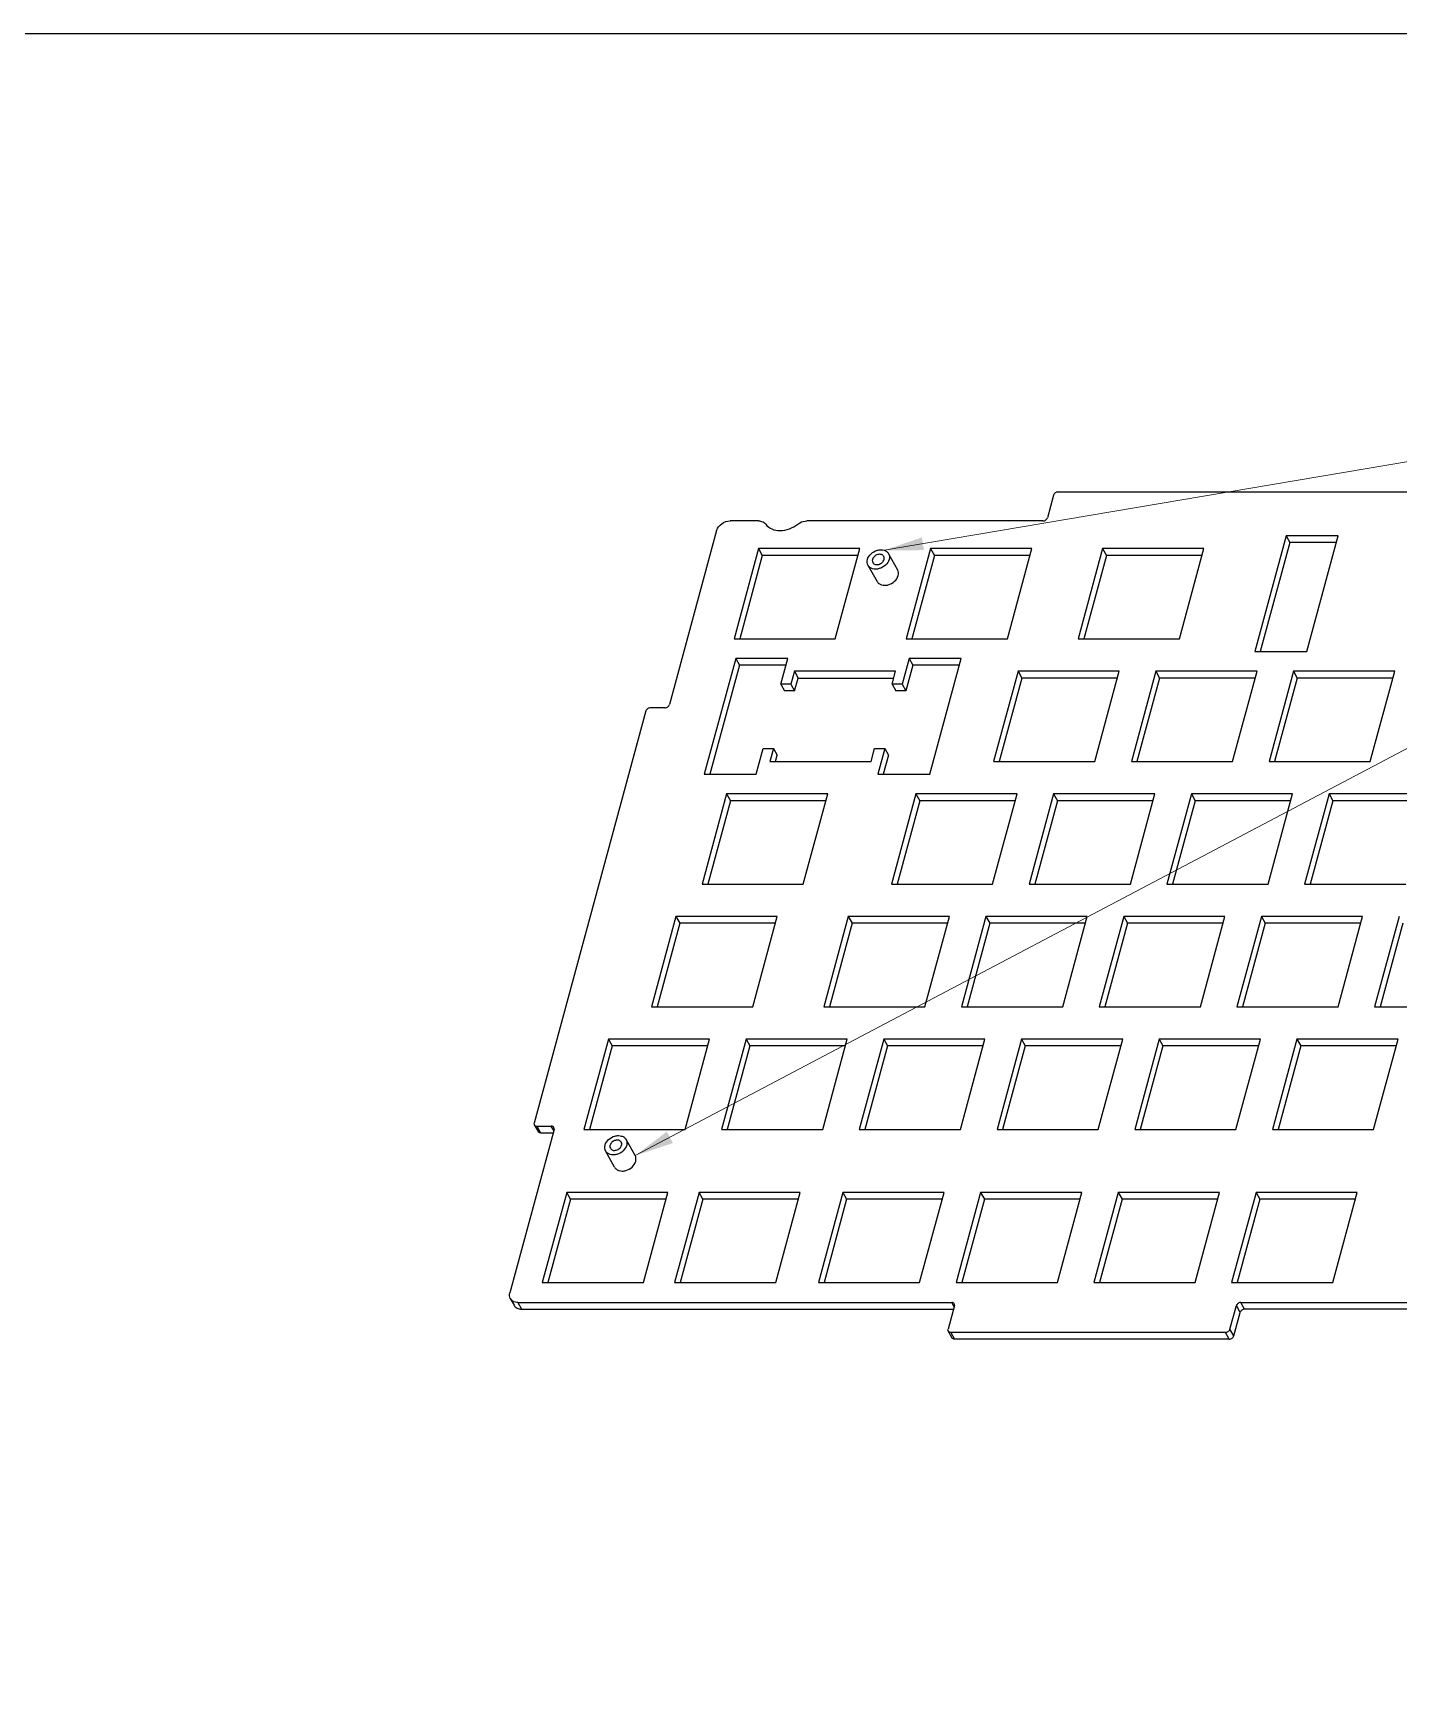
# Model space of a CAD drawing. Header units: millimetres. Extents: x 2158 to 4802, y -120 to 609.
# Drawn here: x 4153.1 to 4327, y 396.5 to 609 of the extents above; entities that cross this region are included whole.
import ezdxf

# ---------------------------------------------------------------- set-up
doc = ezdxf.new("R2010")
doc.units = ezdxf.units.MM
doc.header["$LTSCALE"] = 30.734
doc.layers.get('0').update_dxf_attribs({"linetype": 'CONTINUOUS'})
doc.layers.add('dim', color=82, linetype='CONTINUOUS', lineweight=9)
doc.styles.get("Standard").update_dxf_attribs({"font": 'txt', "width": 0.85})
doc.dimstyles.new('YanXiu', dxfattribs={"dimscale": 2.5, "dimtxt": 3, "dimasz": 2, "dimexe": 0.66, "dimexo": 0.66, "dimgap": 0.66, "dimtad": 0, "dimdsep": 46, "dimtxsty": 'STANDARD', "dimcen": 0, "dimclrd": 3, "dimclre": 6, "dimclrt": 3, "dimazin": 2, "dimtm": 1e-09, "dimtfac": 1, "dimtofl": 0, "dimtmove": 0, "dimatfit": 3, "dimfxl": 1, "dimlwd": 5, "dimlwe": 5, "dimarcsym": 0})

msp = doc.modelspace()

# ---------------------------------------------------------------- linework, layer by layer
at = {"color": 7, "linetype": 'Continuous'}
for p, q in [((4283.62516, 550.61263), (4352.02776, 550.61263)), ((4283.05326, 550.2025), (4282.27367, 547.33158)), ((4245.45436, 546.92145), (4241.85128, 546.92145)), ((4281.70176, 546.92145), (4251.63278, 546.92145)), ((4240.13558, 545.69105), (4234.11666, 523.526)), ((4312.69709, 545.02799), (4308.68773, 530.26327)), ((4313.17623, 544.17001), (4309.39985, 530.26327)), ((4312.69709, 545.02799), (4313.17623, 544.17001)), ((4319.32873, 545.02799), (4312.69709, 545.02799)), ((4319.09575, 544.17001), (4313.17623, 544.17001)), ((4315.31937, 530.26327), (4319.32873, 545.02799)), ((4245.47469, 543.38747), (4242.35629, 531.90379)), ((4245.95382, 542.52949), (4243.06842, 531.90379)), ((4245.47469, 543.38747), (4245.95382, 542.52949)), ((4258.36954, 543.38747), (4245.47469, 543.38747)), ((4258.13655, 542.52949), (4245.95382, 542.52949)), ((4255.25115, 531.90379), (4258.36954, 543.38747)), ((4262.03512, 542.73985), (4263.18505, 540.68069)), ((4267.39594, 543.38747), (4264.27755, 531.90379)), ((4267.87507, 542.52949), (4264.98967, 531.90379)), ((4267.39594, 543.38747), (4267.87507, 542.52949)), ((4280.29079, 543.38747), (4267.39594, 543.38747)), ((4280.05781, 542.52949), (4267.87507, 542.52949)), ((4277.1724, 531.90379), (4280.29079, 543.38747)), ((4289.31719, 543.38747), (4286.1988, 531.90379)), ((4289.79633, 542.52949), (4286.91092, 531.90379)), ((4289.31719, 543.38747), (4289.79633, 542.52949)), ((4302.21204, 543.38747), (4289.31719, 543.38747)), ((4301.97906, 542.52949), (4289.79633, 542.52949)), ((4299.09365, 531.90379), (4302.21204, 543.38747)), ((4259.41587, 541.27713), (4260.56581, 539.21798)), ((4242.35629, 531.90379), (4255.25115, 531.90379)), ((4264.27755, 531.90379), (4277.1724, 531.90379)), ((4286.1988, 531.90379), (4299.09365, 531.90379)), ((4242.56115, 529.40199), (4238.55179, 514.63726)), ((4242.56115, 529.40199), (4243.04029, 528.54401)), ((4249.19279, 529.40199), (4242.56115, 529.40199)), ((4248.30182, 526.12094), (4249.19279, 529.40199)), ((4264.66661, 529.40199), (4263.77564, 526.12094)), ((4264.66661, 529.40199), (4265.14575, 528.54401)), ((4271.29825, 529.40199), (4264.66661, 529.40199)), ((4267.28889, 514.63726), (4271.29825, 529.40199)), ((4308.68773, 530.26327), (4315.31937, 530.26327)), ((4243.04029, 528.54401), (4239.26391, 514.63726)), ((4248.9598, 528.54401), (4243.04029, 528.54401)), ((4250.03679, 527.76147), (4249.5913, 526.12094)), ((4250.03679, 527.76147), (4250.51593, 526.90349)), ((4262.93164, 527.76147), (4250.03679, 527.76147)), ((4262.48616, 526.12094), (4262.93164, 527.76147)), ((4265.14575, 528.54401), (4264.25478, 525.26296)), ((4271.06527, 528.54401), (4265.14575, 528.54401)), ((4278.54363, 527.76147), (4275.42523, 516.27779)), ((4278.54363, 527.76147), (4279.02276, 526.90349)), ((4291.43848, 527.76147), (4278.54363, 527.76147)), ((4288.32009, 516.27779), (4291.43848, 527.76147)), ((4296.08984, 527.76147), (4292.97145, 516.27779)), ((4296.08984, 527.76147), (4296.56898, 526.90349)), ((4308.98469, 527.76147), (4296.08984, 527.76147)), ((4305.8663, 516.27779), (4308.98469, 527.76147)), ((4313.63605, 527.76147), (4310.51766, 516.27779)), ((4313.63605, 527.76147), (4314.11519, 526.90349)), ((4326.5309, 527.76147), (4313.63605, 527.76147)), ((4323.41251, 516.27779), (4326.5309, 527.76147)), ((4248.30182, 526.12094), (4248.78096, 525.26296)), ((4249.5913, 526.12094), (4248.30182, 526.12094)), ((4250.07044, 525.26296), (4248.78096, 525.26296)), ((4249.5913, 526.12094), (4250.07044, 525.26296)), ((4250.07044, 525.26296), (4250.51593, 526.90349)), ((4250.51593, 526.90349), (4262.69866, 526.90349)), ((4262.48616, 526.12094), (4262.9653, 525.26296)), ((4263.77564, 526.12094), (4262.48616, 526.12094)), ((4264.25478, 525.26296), (4262.9653, 525.26296)), ((4263.77564, 526.12094), (4264.25478, 525.26296)), ((4279.02276, 526.90349), (4276.13736, 516.27779)), ((4291.2055, 526.90349), (4279.02276, 526.90349)), ((4296.56898, 526.90349), (4293.68357, 516.27779)), ((4308.75171, 526.90349), (4296.56898, 526.90349)), ((4314.11519, 526.90349), (4311.22978, 516.27779)), ((4326.29792, 526.90349), (4314.11519, 526.90349)), ((4233.54476, 523.11587), (4231.70263, 523.11587)), ((4231.13073, 522.70574), (4216.87523, 470.20893)), ((4245.18343, 514.63726), (4246.0744, 517.91831)), ((4246.0744, 517.91831), (4247.36388, 517.91831)), ((4247.36388, 517.91831), (4246.9184, 516.27779)), ((4247.36388, 517.91831), (4247.84302, 517.06033)), ((4247.63052, 516.27779), (4247.84302, 517.06033)), ((4259.81325, 516.27779), (4260.25874, 517.91831)), ((4260.25874, 517.91831), (4261.54822, 517.91831)), ((4261.54822, 517.91831), (4260.65725, 514.63726)), ((4262.02736, 517.06033), (4261.36937, 514.63726)), ((4261.54822, 517.91831), (4262.02736, 517.06033)), ((4238.55179, 514.63726), (4245.18343, 514.63726)), ((4246.9184, 516.27779), (4259.81325, 516.27779)), ((4260.65725, 514.63726), (4267.28889, 514.63726)), ((4275.42523, 516.27779), (4288.32009, 516.27779)), ((4292.97145, 516.27779), (4305.8663, 516.27779)), ((4310.51766, 516.27779), (4323.41251, 516.27779)), ((4241.40009, 512.13546), (4238.2817, 500.65179)), ((4241.87923, 511.27748), (4238.99382, 500.65179)), ((4241.40009, 512.13546), (4241.87923, 511.27748)), ((4254.29494, 512.13546), (4241.40009, 512.13546)), ((4254.06196, 511.27748), (4241.87923, 511.27748)), ((4251.17655, 500.65179), (4254.29494, 512.13546)), ((4265.52267, 512.13546), (4262.40428, 500.65179)), ((4266.00181, 511.27748), (4263.11641, 500.65179)), ((4265.52267, 512.13546), (4266.00181, 511.27748)), ((4278.41753, 512.13546), (4265.52267, 512.13546)), ((4278.18454, 511.27748), (4266.00181, 511.27748)), ((4275.29914, 500.65179), (4278.41753, 512.13546)), ((4283.06889, 512.13546), (4279.9505, 500.65179)), ((4283.54802, 511.27748), (4280.66262, 500.65179)), ((4283.06889, 512.13546), (4283.54802, 511.27748)), ((4295.96374, 512.13546), (4283.06889, 512.13546)), ((4295.73076, 511.27748), (4283.54802, 511.27748)), ((4292.84535, 500.65179), (4295.96374, 512.13546)), ((4300.6151, 512.13546), (4297.49671, 500.65179)), ((4301.09424, 511.27748), (4298.20883, 500.65179)), ((4300.6151, 512.13546), (4301.09424, 511.27748)), ((4313.50995, 512.13546), (4300.6151, 512.13546)), ((4313.27697, 511.27748), (4301.09424, 511.27748)), ((4310.39156, 500.65179), (4313.50995, 512.13546)), ((4318.16131, 512.13546), (4315.04292, 500.65179)), ((4318.64045, 511.27748), (4315.75504, 500.65179)), ((4318.16131, 512.13546), (4318.64045, 511.27748)), ((4331.05616, 512.13546), (4318.16131, 512.13546)), ((4330.82318, 511.27748), (4318.64045, 511.27748)), ((4238.2817, 500.65179), (4251.17655, 500.65179)), ((4262.40428, 500.65179), (4275.29914, 500.65179)), ((4279.9505, 500.65179), (4292.84535, 500.65179)), ((4297.49671, 500.65179), (4310.39156, 500.65179)), ((4315.04292, 500.65179), (4327.93777, 500.65179)), ((4234.95551, 496.50946), (4231.83712, 485.02578)), ((4235.43465, 495.65148), (4232.54924, 485.02578)), ((4234.95551, 496.50946), (4235.43465, 495.65148)), ((4247.85037, 496.50946), (4234.95551, 496.50946)), ((4247.61738, 495.65148), (4235.43465, 495.65148)), ((4244.73197, 485.02578), (4247.85037, 496.50946)), ((4256.9044, 496.50946), (4253.786, 485.02578)), ((4257.38353, 495.65148), (4254.49813, 485.02578)), ((4256.9044, 496.50946), (4257.38353, 495.65148)), ((4269.79925, 496.50946), (4256.9044, 496.50946)), ((4269.56626, 495.65148), (4257.38353, 495.65148)), ((4266.68086, 485.02578), (4269.79925, 496.50946)), ((4274.45061, 496.50946), (4271.33222, 485.02578)), ((4274.92975, 495.65148), (4272.04434, 485.02578)), ((4274.45061, 496.50946), (4274.92975, 495.65148)), ((4287.34546, 496.50946), (4274.45061, 496.50946)), ((4287.11248, 495.65148), (4274.92975, 495.65148)), ((4284.22707, 485.02578), (4287.34546, 496.50946)), ((4291.99682, 496.50946), (4288.87843, 485.02578)), ((4292.47596, 495.65148), (4289.59055, 485.02578)), ((4291.99682, 496.50946), (4292.47596, 495.65148)), ((4304.89167, 496.50946), (4291.99682, 496.50946)), ((4304.65869, 495.65148), (4292.47596, 495.65148)), ((4301.77328, 485.02578), (4304.89167, 496.50946)), ((4309.54303, 496.50946), (4306.42464, 485.02578)), ((4310.02217, 495.65148), (4307.13676, 485.02578)), ((4309.54303, 496.50946), (4310.02217, 495.65148)), ((4322.43789, 496.50946), (4309.54303, 496.50946)), ((4322.2049, 495.65148), (4310.02217, 495.65148)), ((4319.31949, 485.02578), (4322.43789, 496.50946)), ((4327.08924, 496.50946), (4323.97085, 485.02578)), ((4327.56838, 495.65148), (4324.68297, 485.02578)), ((4231.83712, 485.02578), (4244.73197, 485.02578)), ((4253.786, 485.02578), (4266.68086, 485.02578)), ((4271.33222, 485.02578), (4284.22707, 485.02578)), ((4288.87843, 485.02578), (4301.77328, 485.02578)), ((4306.42464, 485.02578), (4319.31949, 485.02578)), ((4323.97085, 485.02578), (4336.86571, 485.02578)), ((4226.33723, 480.88346), (4223.21884, 469.39978)), ((4226.33723, 480.88346), (4226.81637, 480.02547)), ((4239.23209, 480.88346), (4226.33723, 480.88346)), ((4236.11369, 469.39978), (4239.23209, 480.88346)), ((4243.88344, 480.88346), (4240.76505, 469.39978)), ((4243.88344, 480.88346), (4244.36258, 480.02547)), ((4256.7783, 480.88346), (4243.88344, 480.88346)), ((4253.65991, 469.39978), (4256.7783, 480.88346)), ((4261.42966, 480.88346), (4258.31126, 469.39978)), ((4261.42966, 480.88346), (4261.90879, 480.02547)), ((4274.32451, 480.88346), (4261.42966, 480.88346)), ((4271.20612, 469.39978), (4274.32451, 480.88346)), ((4278.97587, 480.88346), (4275.85748, 469.39978)), ((4278.97587, 480.88346), (4279.45501, 480.02547)), ((4291.87072, 480.88346), (4278.97587, 480.88346)), ((4288.75233, 469.39978), (4291.87072, 480.88346)), ((4296.52208, 480.88346), (4293.40369, 469.39978)), ((4296.52208, 480.88346), (4297.00122, 480.02547)), ((4309.41693, 480.88346), (4296.52208, 480.88346)), ((4306.29854, 469.39978), (4309.41693, 480.88346)), ((4314.06829, 480.88346), (4310.9499, 469.39978)), ((4314.06829, 480.88346), (4314.54743, 480.02547)), ((4326.96315, 480.88346), (4314.06829, 480.88346)), ((4323.84475, 469.39978), (4326.96315, 480.88346)), ((4226.81637, 480.02547), (4223.93096, 469.39978)), ((4238.9991, 480.02547), (4226.81637, 480.02547)), ((4244.36258, 480.02547), (4241.47718, 469.39978)), ((4256.54531, 480.02547), (4244.36258, 480.02547)), ((4261.90879, 480.02547), (4259.02339, 469.39978)), ((4274.09153, 480.02547), (4261.90879, 480.02547)), ((4279.45501, 480.02547), (4276.5696, 469.39978)), ((4291.63774, 480.02547), (4279.45501, 480.02547)), ((4297.00122, 480.02547), (4294.11581, 469.39978)), ((4309.18395, 480.02547), (4297.00122, 480.02547)), ((4314.54743, 480.02547), (4311.66202, 469.39978)), ((4326.73016, 480.02547), (4314.54743, 480.02547)), ((4216.89922, 469.96514), (4217.37836, 469.10716)), ((4217.22439, 469.7988), (4217.70353, 468.94082)), ((4217.22439, 469.7988), (4219.06651, 469.7988)), ((4219.37637, 469.24394), (4219.06651, 469.7988)), ((4219.41567, 469.38866), (4213.76577, 448.58256)), ((4217.70353, 468.94082), (4219.29406, 468.94082)), ((4223.21884, 469.39978), (4236.11369, 469.39978)), ((4229.75147, 466.04898), (4228.60154, 468.10813)), ((4240.76505, 469.39978), (4253.65991, 469.39978)), ((4258.31126, 469.39978), (4271.20612, 469.39978)), ((4275.85748, 469.39978), (4288.75233, 469.39978)), ((4293.40369, 469.39978), (4306.29854, 469.39978)), ((4310.9499, 469.39978), (4323.84475, 469.39978)), ((4227.13222, 464.58626), (4225.98229, 466.64541)), ((4221.04094, 461.36256), (4217.92255, 449.87888)), ((4221.52008, 460.50458), (4221.04094, 461.36256)), ((4233.93579, 461.36256), (4221.04094, 461.36256)), ((4230.8174, 449.87888), (4233.93579, 461.36256)), ((4237.90179, 461.36256), (4234.7834, 449.87888)), ((4238.38093, 460.50458), (4237.90179, 461.36256)), ((4250.79664, 461.36256), (4237.90179, 461.36256)), ((4247.67825, 449.87888), (4250.79664, 461.36256)), ((4256.22086, 461.36256), (4253.10247, 449.87888)), ((4256.22086, 461.36256), (4256.7, 460.50458)), ((4269.11572, 461.36256), (4256.22086, 461.36256)), ((4265.99733, 449.87888), (4269.11572, 461.36256)), ((4273.76708, 461.36256), (4270.64868, 449.87888)), ((4273.76708, 461.36256), (4274.24621, 460.50458)), ((4286.66193, 461.36256), (4273.76708, 461.36256)), ((4283.54354, 449.87888), (4286.66193, 461.36256)), ((4291.31329, 461.36256), (4288.1949, 449.87888)), ((4291.31329, 461.36256), (4291.79243, 460.50458)), ((4304.20814, 461.36256), (4291.31329, 461.36256)), ((4301.08975, 449.87888), (4304.20814, 461.36256)), ((4308.8595, 461.36256), (4305.74111, 449.87888)), ((4308.8595, 461.36256), (4309.33864, 460.50458)), ((4321.75435, 461.36256), (4308.8595, 461.36256)), ((4318.63596, 449.87888), (4321.75435, 461.36256)), ((4221.52008, 460.50458), (4218.63467, 449.87888)), ((4233.70281, 460.50458), (4221.52008, 460.50458)), ((4238.38093, 460.50458), (4235.49552, 449.87888)), ((4250.56366, 460.50458), (4238.38093, 460.50458)), ((4256.7, 460.50458), (4253.8146, 449.87888)), ((4268.88273, 460.50458), (4256.7, 460.50458)), ((4274.24621, 460.50458), (4271.36081, 449.87888)), ((4286.42895, 460.50458), (4274.24621, 460.50458)), ((4291.79243, 460.50458), (4288.90702, 449.87888)), ((4303.97516, 460.50458), (4291.79243, 460.50458)), ((4309.33864, 460.50458), (4306.45323, 449.87888)), ((4321.52137, 460.50458), (4309.33864, 460.50458)), ((4217.92255, 449.87888), (4230.8174, 449.87888)), ((4234.7834, 449.87888), (4247.67825, 449.87888)), ((4253.10247, 449.87888), (4265.99733, 449.87888)), ((4270.64868, 449.87888), (4283.54354, 449.87888)), ((4288.1949, 449.87888), (4301.08975, 449.87888)), ((4305.74111, 449.87888), (4318.63596, 449.87888)), ((4213.83774, 447.8512), (4214.31688, 446.99322)), ((4214.81325, 447.35216), (4215.29239, 446.49418)), ((4214.81325, 447.35216), (4270.08229, 447.35216)), ((4215.29239, 446.49418), (4270.30984, 446.49418)), ((4270.43145, 446.94203), (4269.61695, 443.94256)), ((4270.39215, 446.79731), (4270.08229, 447.35216)), ((4305.53833, 443.94256), (4306.35283, 446.94203)), ((4306.83197, 446.08405), (4306.35283, 446.94203)), ((4307.40387, 446.49418), (4306.92473, 447.35216)), ((4306.92473, 447.35216), (4381.77276, 447.35216)), ((4382.00031, 446.49418), (4307.40387, 446.49418)), ((4306.01746, 443.08458), (4306.83197, 446.08405)), ((4269.64094, 443.69877), (4270.12007, 442.84079)), ((4269.96611, 443.53243), (4270.44524, 442.67445)), ((4304.96642, 443.53243), (4269.96611, 443.53243)), ((4305.44556, 442.67445), (4270.44524, 442.67445)), ((4305.44556, 442.67445), (4304.96642, 443.53243)), ((4306.01746, 443.08458), (4305.53833, 443.94256))]:
    msp.add_line(p, q, dxfattribs=at)
msp.add_lwpolyline([(3480.31401, 609.0399), (4802.17855, 609.0399), (4802.17855, -120.35237), (3480.31401, -120.35237)], close=True)
for centre, start, end in [((4219.14473, 469.49471), 20.4936817, 28.9723777), ((4270.16052, 447.04808), 20.4936817, 28.9723777), ((4269.88788, 443.83651), 200.4936817, 208.9723777)]:
    msp.add_arc(centre, 0.28282, start, end, dxfattribs=at)
for points, knots in [([(4283.62516, 550.61263), (4283.4992, 550.61263), (4283.25167, 550.52666), (4283.08473, 550.31837), (4283.05326, 550.2025)], [0, 0, 0, 0, 0.3778934714, 0.7380960023, 0.7380960023, 0.7380960023, 0.7380960023]), ([(4240.13558, 545.69105), (4240.22997, 546.03867), (4240.73101, 546.66329), (4241.47342, 546.92145), (4241.85128, 546.92145)], [0, 0, 0, 0, 1.080597706, 2.21418798, 2.21418798, 2.21418798, 2.21418798]), ([(4245.45436, 546.92145), (4245.6397, 546.92145), (4245.99798, 546.85855), (4246.28994, 546.63186), (4246.3882, 546.49778)], [0, 0, 0, 0, 0.556041593, 1.05472508, 1.05472508, 1.05472508, 1.05472508]), ([(4246.3882, 546.49778), (4246.5799, 546.23621), (4247.16157, 545.80372), (4248.26238, 545.6231), (4249.43823, 545.85174), (4250.1648, 546.25518), (4250.49168, 546.51136)], [0, 0, 0, 0, 0.972904747, 2.059948175, 3.259488946, 4.505410742, 4.505410742, 4.505410742, 4.505410742]), ([(4250.49168, 546.51136), (4250.57376, 546.57568), (4250.913, 546.80024), (4251.32586, 546.92145), (4251.62832, 546.92145)], [0, 0, 0, 0, 0.312837196, 1.220218508, 1.220218508, 1.220218508, 1.220218508]), ([(4281.70176, 546.92145), (4281.82773, 546.92145), (4282.07526, 547.00741), (4282.2422, 547.21571), (4282.27367, 547.33158)], [0, 0, 0, 0, 0.3778847342, 0.7380970455, 0.7380970455, 0.7380970455, 0.7380970455]), ([(4259.34391, 542.00849), (4259.41852, 542.28327), (4259.77341, 542.80134), (4260.44662, 543.17006), (4261.04052, 543.25863), (4261.45682, 543.20557), (4261.80864, 543.03423), (4261.97658, 542.84434), (4262.03463, 542.74067)], [0, 0, 0, 0, 0.854197218, 1.777824058, 2.22404535, 2.638243152, 3.017814056, 3.374253802, 3.374253802, 3.374253802, 3.374253802]), ([(4261.42394, 542.39857), (4261.36127, 542.51066), (4261.10559, 542.68992), (4260.64039, 542.66212), (4260.21854, 542.43207), (4260.02847, 542.15515), (4259.98865, 542.00849)], [0, 0, 0, 0, 0.385266757, 0.839725798, 1.332425342, 1.788324887, 1.788324887, 1.788324887, 1.788324887]), ([(4261.46235, 542.00849), (4261.47154, 542.04234), (4261.49606, 542.17251), (4261.47147, 542.31356), (4261.42394, 542.39857)], [0, 0, 0, 0, 0.1052228131, 0.397404785, 0.397404785, 0.397404785, 0.397404785]), ([(4262.03463, 542.74067), (4262.09377, 542.63504), (4262.16843, 542.38768), (4262.14088, 542.13293), (4262.10709, 542.00849)], [0, 0, 0, 0, 0.3631835912, 0.750035969, 0.750035969, 0.750035969, 0.750035969]), ([(4259.41637, 541.27631), (4259.35723, 541.38194), (4259.28257, 541.6293), (4259.31011, 541.88405), (4259.34391, 542.00849)], [0, 0, 0, 0, 0.3631835912, 0.7500359691, 0.7500359691, 0.7500359691, 0.7500359691]), ([(4262.10709, 542.00849), (4262.03247, 541.73371), (4261.67758, 541.21564), (4261.00438, 540.84692), (4260.41048, 540.75835), (4259.99418, 540.81141), (4259.64235, 540.98275), (4259.47441, 541.17264), (4259.41637, 541.27631)], [0, 0, 0, 0, 0.854197218, 1.777824058, 2.22404535, 2.638243153, 3.017814056, 3.374253802, 3.374253802, 3.374253802, 3.374253802]), ([(4259.98865, 542.00849), (4259.97946, 541.97464), (4259.95494, 541.84447), (4259.97953, 541.70342), (4260.02706, 541.61841)], [0, 0, 0, 0, 0.1052228131, 0.3974047851, 0.3974047851, 0.3974047851, 0.3974047851]), ([(4260.02706, 541.61841), (4260.08973, 541.50632), (4260.34541, 541.32706), (4260.81061, 541.35486), (4261.23246, 541.58491), (4261.42252, 541.86183), (4261.46235, 542.00849)], [0, 0, 0, 0, 0.385266757, 0.839725799, 1.332425342, 1.788324888, 1.788324888, 1.788324888, 1.788324888]), ([(4260.56628, 539.21718), (4260.62432, 539.11352), (4260.79223, 538.92364), (4261.14402, 538.75229), (4261.5603, 538.69919), (4262.15421, 538.78772), (4262.82746, 539.15644), (4263.1824, 539.67453), (4263.25702, 539.94934)], [0, 0, 0, 0, 0.356398593, 0.735943214, 1.150128266, 1.596329962, 2.520007227, 3.374277304, 3.374277304, 3.374277304, 3.374277304]), ([(4263.25702, 539.94934), (4263.29081, 540.07378), (4263.31837, 540.32852), (4263.24371, 540.57587), (4263.18458, 540.6815)], [0, 0, 0, 0, 0.3868601258, 0.750013168, 0.750013168, 0.750013168, 0.750013168]), ([(4231.70263, 523.11587), (4231.57668, 523.11587), (4231.32915, 523.0299), (4231.1622, 522.82161), (4231.13073, 522.70574)], [0, 0, 0, 0, 0.3778746483, 0.7380959124, 0.7380959124, 0.7380959124, 0.7380959124]), ([(4233.54476, 523.11587), (4233.67072, 523.11587), (4233.91825, 523.20183), (4234.08519, 523.41013), (4234.11666, 523.526)], [0, 0, 0, 0, 0.3778847341, 0.7380970455, 0.7380970455, 0.7380970455, 0.7380970455]), ([(4216.87523, 470.20893), (4216.86952, 470.1879), (4216.85435, 470.10682), (4216.86932, 470.019), (4216.89873, 469.96589)], [0, 0, 0, 0, 0.0653755012, 0.247497789, 0.247497789, 0.247497789, 0.247497789]), ([(4216.89873, 469.96589), (4216.92761, 469.91375), (4217.02786, 469.82294), (4217.15748, 469.7988), (4217.22439, 469.7988)], [0, 0, 0, 0, 0.1787937858, 0.379519597, 0.379519597, 0.379519597, 0.379519597]), ([(4219.39216, 469.63171), (4219.36329, 469.68384), (4219.26303, 469.77465), (4219.13342, 469.7988), (4219.06651, 469.7988)], [0, 0, 0, 0, 0.1787847895, 0.3795122061, 0.3795122061, 0.3795122061, 0.3795122061]), ([(4217.70353, 468.94082), (4217.63662, 468.94082), (4217.507, 468.96496), (4217.40675, 469.05577), (4217.37787, 469.10791)], [0, 0, 0, 0, 0.2007258112, 0.379519597, 0.379519597, 0.379519597, 0.379519597]), ([(4225.91033, 467.37677), (4225.98494, 467.65155), (4226.33983, 468.16963), (4227.01304, 468.53834), (4227.60693, 468.62692), (4228.02324, 468.57385), (4228.37506, 468.40251), (4228.543, 468.21262), (4228.60104, 468.10895)], [0, 0, 0, 0, 0.854197218, 1.777824058, 2.22404535, 2.638243153, 3.017814056, 3.374253802, 3.374253802, 3.374253802, 3.374253802]), ([(4227.99035, 467.76685), (4227.92768, 467.87895), (4227.67201, 468.0582), (4227.2068, 468.0304), (4226.78496, 467.80035), (4226.59489, 467.52343), (4226.55507, 467.37677)], [0, 0, 0, 0, 0.385266757, 0.839725798, 1.332425342, 1.788324888, 1.788324888, 1.788324888, 1.788324888]), ([(4228.02877, 467.37677), (4228.03796, 467.41062), (4228.06247, 467.54079), (4228.03788, 467.68184), (4227.99035, 467.76685)], [0, 0, 0, 0, 0.1052228131, 0.3974047851, 0.3974047851, 0.3974047851, 0.3974047851]), ([(4228.60104, 468.10895), (4228.66019, 468.00332), (4228.73485, 467.75596), (4228.7073, 467.50122), (4228.67351, 467.37677)], [0, 0, 0, 0, 0.3631835912, 0.7500359691, 0.7500359691, 0.7500359691, 0.7500359691]), ([(4225.98279, 466.64459), (4225.92365, 466.75023), (4225.84898, 466.99758), (4225.87653, 467.25233), (4225.91033, 467.37677)], [0, 0, 0, 0, 0.3631835912, 0.750035969, 0.750035969, 0.750035969, 0.750035969]), ([(4228.67351, 467.37677), (4228.59889, 467.10199), (4228.244, 466.58392), (4227.5708, 466.2152), (4226.9769, 466.12663), (4226.5606, 466.17969), (4226.20877, 466.35103), (4226.04083, 466.54092), (4225.98279, 466.64459)], [0, 0, 0, 0, 0.854197218, 1.777824058, 2.22404535, 2.638243153, 3.017814056, 3.374253802, 3.374253802, 3.374253802, 3.374253802]), ([(4226.55507, 467.37677), (4226.54588, 467.34292), (4226.52136, 467.21276), (4226.54595, 467.0717), (4226.59348, 466.98669)], [0, 0, 0, 0, 0.1052228131, 0.397404785, 0.397404785, 0.397404785, 0.397404785]), ([(4226.59348, 466.98669), (4226.65615, 466.8746), (4226.91182, 466.69534), (4227.37703, 466.72314), (4227.79888, 466.9532), (4227.98894, 467.23012), (4228.02877, 467.37677)], [0, 0, 0, 0, 0.385266757, 0.839725799, 1.332425342, 1.788324888, 1.788324888, 1.788324888, 1.788324888]), ([(4229.82344, 465.31762), (4229.85723, 465.44207), (4229.88479, 465.6968), (4229.81013, 465.94415), (4229.751, 466.04978)], [0, 0, 0, 0, 0.3868601259, 0.750013168, 0.750013168, 0.750013168, 0.750013168]), ([(4227.1327, 464.58546), (4227.19073, 464.4818), (4227.35865, 464.29192), (4227.71044, 464.12057), (4228.12672, 464.06747), (4228.72063, 464.156), (4229.39388, 464.52472), (4229.74882, 465.04281), (4229.82344, 465.31762)], [0, 0, 0, 0, 0.356398593, 0.735943214, 1.150128266, 1.596329962, 2.520007227, 3.374277304, 3.374277304, 3.374277304, 3.374277304]), ([(4213.8381, 447.85065), (4213.77903, 447.95627), (4213.70438, 448.20352), (4213.73199, 448.45816), (4213.76577, 448.58256)], [0, 0, 0, 0, 0.3630433317, 0.7497445161, 0.7497445161, 0.7497445161, 0.7497445161]), ([(4214.30993, 447.44584), (4214.25908, 447.46665), (4214.07131, 447.55964), (4213.91351, 447.71583), (4213.8381, 447.85065)], [0, 0, 0, 0, 0.1648425947, 0.6282815733, 0.6282815733, 0.6282815733, 0.6282815733]), ([(4214.81325, 447.35216), (4214.76878, 447.35216), (4214.59773, 447.35967), (4214.42725, 447.39782), (4214.30993, 447.44584)], [0, 0, 0, 0, 0.1334066262, 0.5137021219, 0.5137021219, 0.5137021219, 0.5137021219]), ([(4214.31724, 446.99267), (4214.40423, 446.83714), (4214.70418, 446.56581), (4215.09212, 446.49418), (4215.29239, 446.49418)], [0, 0, 0, 0, 0.534606569, 1.135420021, 1.135420021, 1.135420021, 1.135420021]), ([(4270.40795, 447.18508), (4270.37907, 447.23721), (4270.27881, 447.32801), (4270.1492, 447.35216), (4270.08229, 447.35216)], [0, 0, 0, 0, 0.1787847893, 0.3795122061, 0.3795122061, 0.3795122061, 0.3795122061]), ([(4306.92473, 447.35216), (4306.79877, 447.35216), (4306.55124, 447.2662), (4306.3843, 447.05791), (4306.35283, 446.94203)], [0, 0, 0, 0, 0.3778847342, 0.7380970455, 0.7380970455, 0.7380970455, 0.7380970455]), ([(4307.40387, 446.49418), (4307.27791, 446.49418), (4307.03038, 446.40822), (4306.86344, 446.19993), (4306.83197, 446.08405)], [0, 0, 0, 0, 0.3778847342, 0.7380970456, 0.7380970456, 0.7380970456, 0.7380970456]), ([(4269.96611, 443.53243), (4269.8992, 443.53243), (4269.76959, 443.55658), (4269.66933, 443.64738), (4269.64046, 443.69951)], [0, 0, 0, 0, 0.2007274167, 0.3795122061, 0.3795122061, 0.3795122061, 0.3795122061]), ([(4270.44524, 442.67445), (4270.37834, 442.67445), (4270.24873, 442.6986), (4270.14847, 442.7894), (4270.11959, 442.84153)], [0, 0, 0, 0, 0.2007274166, 0.379512206, 0.379512206, 0.379512206, 0.379512206]), ([(4304.96642, 443.53243), (4305.09239, 443.53243), (4305.33992, 443.61839), (4305.50686, 443.82668), (4305.53833, 443.94256)], [0, 0, 0, 0, 0.3778847342, 0.7380970456, 0.7380970456, 0.7380970456, 0.7380970456]), ([(4305.44556, 442.67445), (4305.57152, 442.67445), (4305.81905, 442.76041), (4305.986, 442.9687), (4306.01746, 443.08458)], [0, 0, 0, 0, 0.3778847342, 0.7380970455, 0.7380970455, 0.7380970455, 0.7380970455])]:
    msp.add_open_spline(points, degree=3, knots=knots, dxfattribs=at)
for points in [[(4219.41567, 469.38866), (4219.43359, 469.45466), (4219.43359, 469.52967), (4219.40966, 469.59373)], [(4270.43145, 446.94203), (4270.44937, 447.00803), (4270.44937, 447.08304), (4270.42544, 447.1471)], [(4269.62296, 443.73749), (4269.59903, 443.80155), (4269.59903, 443.87656), (4269.61695, 443.94256)]]:
    msp.add_open_spline(points, degree=3, dxfattribs=at)

# ---------------------------------------------------------------- leaders
at = {"layer": 'dim'}
for points in [[(4229.751, 466.04978), (4430.00904, 571.68771)], [(4261.48526, 543.17374), (4430.00904, 571.68771)]]:
    msp.add_leader(points, dimstyle='YanXiu', override={"dimtxt": 2.5, "dimexe": 0.49975, "dimexo": 0.49975, "dimgap": 0.49975, "dimtad": 0}, dxfattribs=at)

doc.saveas('drawing.dxf')
